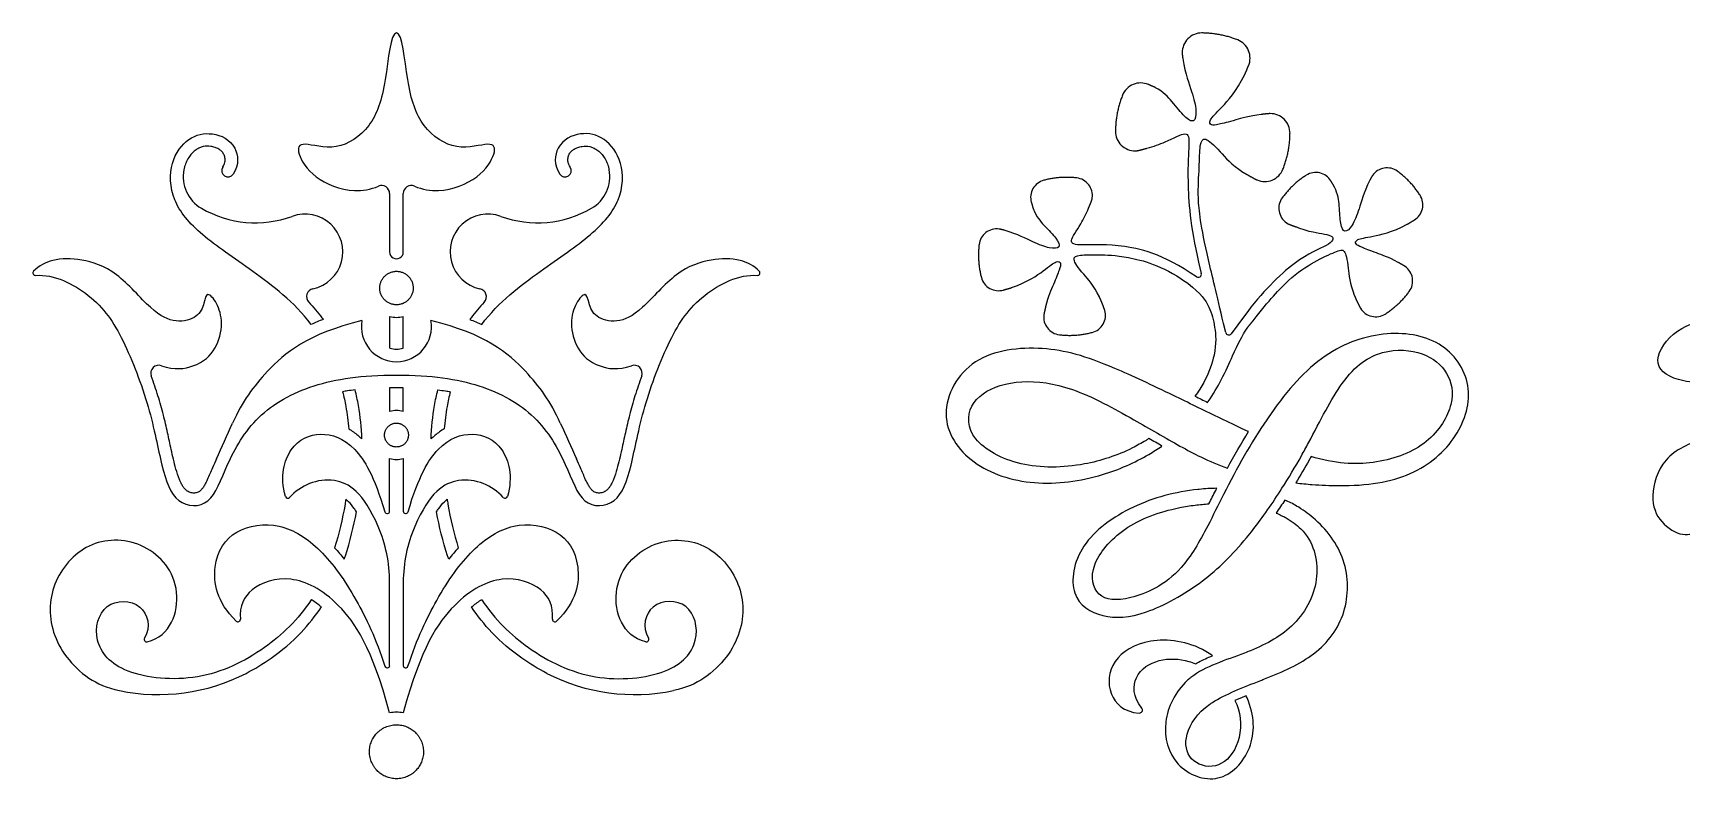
# Model space of a CAD drawing. Extents: x -103 to 101, y -110 to 99.
# Drawn here: x -103.14 to -60.42, y 4.2 to 23.59 of the extents above; entities that cross this region are included whole.
import ezdxf

# ---------------------------------------------------------------- set-up
doc = ezdxf.new("R2010")
doc.units = 0
doc.header["$MEASUREMENT"] = 0
doc.layers.add('LAYER_03', color=5, linetype='CONTINUOUS')

msp = doc.modelspace()

# ---------------------------------------------------------------- linework, layer by layer
at = {"layer": 'LAYER_03'}
for p, q in [((-93.897, 19.431), (-93.897, 17.917)), ((-93.544, 17.917), (-93.544, 19.431)), ((-72.928, 17.652), (-72.858, 17.357)), ((-72.979, 17.271), (-73.144, 17.378)), ((-93.897, 16.242), (-93.897, 15.424)), ((-93.544, 15.424), (-93.544, 16.242)), ((-71.739, 16.264), (-72.084, 15.797)), ((-72.226, 15.826), (-72.282, 16.063)), ((-93.897, 14.396), (-93.897, 13.78)), ((-93.544, 13.78), (-93.544, 14.396)), ((-93.897, 11.197), (-93.897, 12.559)), ((-93.544, 12.559), (-93.544, 11.197)), ((-93.897, 7.193), (-93.897, 9.355)), ((-93.544, 9.355), (-93.544, 7.193))]:
    msp.add_line(p, q, dxfattribs=at)
for centre, radius, start, end in [((-72.844, 23.086), 0.509, 89.6871, 180.7871), ((-72.103, 22.94), 0.509, 337.0008, 68.1009), ((-74.429, 21.789), 0.509, 67.0008, 158.1009), ((-71.068, 20.994), 0.509, 359.6871, 90.7871), ((-74.574, 21.047), 0.509, 179.6871, 270.7871), ((-98.088, 20.023), 0.163, 147.1435, 327.036), ((-89.353, 20.023), 0.163, 212.964, 32.8565), ((-68.044, 19.637), 0.46, 54.0574, 145.1575), ((-98.302, 19.869), 0.947, 168.8812, 239.9819), ((-89.139, 19.869), 0.947, 300.0181, 11.1188), ((-76.822, 19.331), 0.46, 104.8178, 195.9178), ((-76.141, 19.379), 0.46, 352.1315, 83.2316), ((-71.214, 20.252), 0.509, 247.0008, 338.1009), ((-69.891, 19.518), 0.46, 31.3711, 122.4712), ((-94.106, 19.431), 0.208, 360, 113.0517), ((-93.335, 19.431), 0.208, 66.9483, 180), ((-70.389, 19.05), 0.46, 144.0574, 235.1575), ((-67.575, 19.139), 0.46, 301.3711, 32.4712), ((-97.375, 21.474), 2.801, 239.9819, 289.8681), ((-96.09, 17.919), 0.979, 282.0737, 109.8681), ((-91.351, 17.919), 0.979, 70.1319, 257.9263), ((-90.066, 21.474), 2.801, 250.1319, 300.0181), ((-78.162, 18.054), 0.46, 82.1315, 173.2316), ((-93.72, 17.917), 0.177, 179.9999, 0), ((-67.84, 17.164), 0.46, 324.0574, 55.1575), ((-103.081, 17.372), 0.0625, 135.9573, 274.2138), ((-84.36, 17.372), 0.0625, 265.7862, 44.0427), ((-78.114, 17.372), 0.46, 194.8178, 285.9178), ((-72.936, 17.339), 0.0799, 237.1676, 13.3922), ((-95.842, 16.759), 0.208, 102.0737, 222.9812), ((-91.599, 16.759), 0.208, 317.0188, 77.9263), ((-93.72, 16.981), 0.76, 256.5537, 270), ((-93.72, 16.981), 0.76, 270, 283.4463), ((-76.484, 16.227), 0.46, 172.1315, 263.2316), ((-75.802, 16.275), 0.46, 284.8178, 15.9178), ((-68.338, 16.696), 0.46, 211.3711, 302.4712), ((-93.72, 15.979), 0.908, 170.0336, 270), ((-93.72, 15.979), 0.908, 270, 9.9664), ((-72.148, 15.844), 0.0799, 193.2471, 323.5664), ((-93.72, 15.979), 0.583, 252.3529, 270), ((-93.72, 15.979), 0.583, 270, 287.6471), ((-99.881, 14.772), 0.208, 70.6666, 199.9188), ((-87.56, 14.772), 0.208, 340.0812, 109.3334), ((-93.72, 13.17), 0.635, 90, 106.14), ((-93.72, 13.17), 0.635, 73.86, 90), ((-556.497, 221.263), 503.412, 335.50628, 335.62215), ((369.056, 221.263), 503.412, 204.37785, 204.49372), ((-93.72, 13.17), 0.635, 253.86, 270), ((-93.72, 13.17), 0.635, 270, 286.14), ((-96.536, 11.593), 0.0625, 196.1309, 318.3008), ((-90.905, 11.593), 0.0625, 221.6992, 343.8691), ((-93.96, 11.197), 0.0625, 196.7242, 0), ((-93.481, 11.197), 0.0625, 180, 343.2758), ((-97.545, 9.355), 3.648, 0, 23.3526), ((-89.896, 9.355), 3.648, 156.6474, 180), ((-97.829, 8.389), 0.0625, 226.0067, 4.1885), ((-89.612, 8.389), 0.0625, 175.8115, 313.9933), ((-100.197, 7.869), 0.0625, 149.7791, 284.0462), ((-87.244, 7.869), 0.0625, 255.9538, 30.2209), ((-99.896, 11.43), 4.988, 258.348, 297.1559), ((-93.959, 7.194), 0.0625, 197.8488, 359.8125), ((-93.482, 7.194), 0.0625, 180.1875, 342.1512), ((-87.545, 11.43), 4.988, 242.8441, 281.652), ((-93.72, 4.959), 1.026, 90, 99.916), ((-93.72, 4.959), 1.026, 80.084, 90), ((-74.465, 6.043), 0.0799, 266.4737, 38.4263)]:
    msp.add_arc(centre, radius, start, end, dxfattribs=at)
for points, knots in [([(-93.72, 23.594), (-93.879, 23.594), (-93.974, 22.226), (-94.343, 21.119), (-95.283, 20.489), (-96.223, 20.81), (-96.33, 20.524), (-95.913, 19.822), (-94.976, 19.443), (-94.392, 19.535), (-94.187, 19.622)], [160.875443, 160.875443, 160.875443, 160.875443, 161.378309, 161.881174, 162.38404, 162.886906, 163.389771, 163.892637, 164.395503, 164.677708, 164.677708, 164.677708, 164.677708]), ([(-93.254, 19.622), (-93.049, 19.535), (-92.465, 19.443), (-91.528, 19.822), (-91.111, 20.524), (-91.218, 20.81), (-92.158, 20.489), (-93.098, 21.119), (-93.467, 22.226), (-93.562, 23.594), (-93.72, 23.594)], [157.073178, 157.073178, 157.073178, 157.073178, 157.355383, 157.858249, 158.361114, 158.86398, 159.366846, 159.869712, 160.372577, 160.875443, 160.875443, 160.875443, 160.875443]), ([(-73.338, 22.928), (-73.266, 22.512), (-73.086, 22.043), (-72.969, 21.555), (-73.031, 21.242), (-73.284, 21.39), (-73.573, 21.77), (-73.842, 22.067), (-74.045, 22.175)], [693.211714, 693.211714, 693.211714, 693.211714, 693.433339, 693.654964, 693.876589, 694.098214, 694.319839, 694.494344, 694.494344, 694.494344, 694.494344]), ([(-71.307, 21.481), (-71.617, 21.444), (-72.045, 21.309), (-72.441, 21.22), (-72.606, 21.181), (-72.689, 21.31), (-72.371, 21.611), (-71.956, 22.07), (-71.731, 22.519)], [688.821787, 688.821787, 688.821787, 688.821787, 689.004879, 689.229764, 689.454649, 689.679534, 689.90442, 690.129305, 690.129305, 690.129305, 690.129305]), ([(-95.931, 16.037), (-96.373, 16.622), (-97.501, 17.473), (-98.84, 18.365), (-99.59, 19.246), (-99.614, 20.28), (-99.121, 20.914), (-98.504, 21.052), (-97.855, 20.756), (-97.793, 20.178), (-97.951, 19.934)], [186.222931, 186.222931, 186.222931, 186.222931, 186.949974, 187.677017, 188.404059, 189.131102, 189.858145, 190.585188, 191.31223, 191.869503, 191.869503, 191.869503, 191.869503]), ([(-91.51, 16.037), (-91.068, 16.622), (-89.94, 17.473), (-88.601, 18.365), (-87.851, 19.246), (-87.827, 20.28), (-88.32, 20.914), (-88.937, 21.052), (-89.586, 20.756), (-89.648, 20.178), (-89.49, 19.934)], [186.222931, 186.222931, 186.222931, 186.222931, 186.949974, 187.677017, 188.404059, 189.131102, 189.858145, 190.585188, 191.31223, 191.869503, 191.869503, 191.869503, 191.869503]), ([(-74.267, 20.607), (-74.096, 20.653), (-73.691, 20.794), (-73.199, 21.089), (-73.159, 20.76), (-73.238, 19.935), (-73.149, 18.58), (-72.928, 17.652)], [697.576753, 697.576753, 697.576753, 697.576753, 697.826973, 698.217767, 698.608561, 698.999354, 699.390148, 699.390148, 699.390148, 699.390148]), ([(-98.225, 20.111), (-98.223, 20.114), (-98.197, 20.156), (-98.162, 20.236), (-98.162, 20.356), (-98.195, 20.453), (-98.251, 20.532), (-98.33, 20.59), (-98.425, 20.631), (-98.561, 20.663), (-98.7, 20.661), (-98.827, 20.618), (-98.956, 20.543), (-99.108, 20.388), (-99.197, 20.198), (-99.226, 20.077), (-99.232, 20.051)], [192.1148777, 192.1148777, 192.1148777, 192.1148777, 192.1200931, 192.1855409, 192.2387855, 192.2885705, 192.3324728, 192.377064, 192.4274226, 192.4811241, 192.5777041, 192.6233398, 192.6731567, 192.7910913, 192.9319911, 192.9702758, 192.9702758, 192.9702758, 192.9702758]), ([(-89.216, 20.111), (-89.218, 20.114), (-89.244, 20.156), (-89.279, 20.236), (-89.279, 20.356), (-89.246, 20.453), (-89.19, 20.532), (-89.111, 20.59), (-89.016, 20.631), (-88.88, 20.663), (-88.741, 20.661), (-88.614, 20.618), (-88.485, 20.543), (-88.333, 20.388), (-88.244, 20.198), (-88.215, 20.077), (-88.209, 20.051)], [192.1148777, 192.1148777, 192.1148777, 192.1148777, 192.1200931, 192.1855409, 192.2387855, 192.2885705, 192.3324727, 192.377064, 192.4274226, 192.4811241, 192.5777041, 192.6233398, 192.6731567, 192.7910913, 192.9319911, 192.9702758, 192.9702758, 192.9702758, 192.9702758]), ([(-72.282, 16.063), (-72.459, 16.813), (-72.861, 18.461), (-72.964, 19.365), (-72.903, 20.121), (-72.906, 20.734), (-72.784, 20.926), (-72.456, 20.623), (-72.078, 20.182), (-71.781, 19.988)], [683.603401, 683.603401, 683.603401, 683.603401, 683.753868, 684.099751, 684.445634, 684.791518, 685.137401, 685.483284, 685.739378, 685.739378, 685.739378, 685.739378]), ([(-68.49, 19.781), (-68.656, 19.437), (-68.77, 18.998), (-68.942, 18.577), (-69.152, 18.38), (-69.26, 18.622), (-69.272, 19.054), (-69.314, 19.414), (-69.406, 19.6)], [677.228986, 677.228986, 677.228986, 677.228986, 677.450611, 677.672236, 677.893861, 678.115486, 678.337111, 678.511616, 678.511616, 678.511616, 678.511616]), ([(-77.212, 19.03), (-77.137, 18.836), (-76.901, 18.561), (-76.592, 18.26), (-76.487, 18.016), (-76.775, 17.995), (-77.2, 18.154), (-77.601, 18.368), (-77.966, 18.479)], [704.435744, 704.435744, 704.435744, 704.435744, 704.610249, 704.831874, 705.053499, 705.275124, 705.496749, 705.718374, 705.718374, 705.718374, 705.718374]), ([(-73.144, 17.378), (-73.997, 17.928), (-75.152, 18.14), (-76.04, 18.076), (-76.331, 18.15), (-76.012, 18.558), (-75.84, 18.905), (-75.78, 19.054)], [699.53994, 699.53994, 699.53994, 699.53994, 699.930734, 700.321527, 700.712321, 701.103115, 701.353335, 701.353335, 701.353335, 701.353335]), ([(-70.395, 18.564), (-70.245, 18.508), (-69.873, 18.398), (-69.356, 18.356), (-69.5, 18.093), (-70.363, 17.793), (-71.292, 16.869), (-71.739, 16.264)], [681.594025, 681.594025, 681.594025, 681.594025, 681.844245, 682.235039, 682.625833, 683.016626, 683.40742, 683.40742, 683.40742, 683.40742]), ([(-67.759, 17.647), (-68.007, 17.783), (-68.392, 17.91), (-68.731, 18.053), (-68.872, 18.111), (-68.865, 18.25), (-68.473, 18.303), (-67.926, 18.422), (-67.524, 18.633)], [672.839059, 672.839059, 672.839059, 672.839059, 673.022151, 673.247036, 673.471921, 673.696806, 673.921692, 674.146577, 674.146577, 674.146577, 674.146577]), ([(-71.516, 16.135), (-71.096, 16.669), (-70.574, 17.242), (-69.926, 17.687), (-69.328, 17.941), (-69.137, 18.017), (-69.056, 17.622), (-69.01, 17.099), (-68.894, 16.8)], [721.265401, 721.265401, 721.265401, 721.265401, 721.611284, 721.957167, 722.303051, 722.648934, 722.994817, 723.250911, 723.250911, 723.250911, 723.250911]), ([(-99.812, 14.968), (-99.467, 14.847), (-98.832, 14.946), (-98.373, 15.386), (-98.2, 16.087), (-98.369, 16.624), (-98.643, 16.908), (-98.695, 16.603), (-98.847, 16.211), (-99.428, 16.055), (-100.043, 16.342), (-100.981, 17.465), (-101.912, 17.751), (-102.587, 17.76), (-102.987, 17.559), (-103.125, 17.415)], [671.049684, 671.049684, 671.049684, 671.049684, 671.302665, 671.658191, 672.013717, 672.369243, 672.724769, 673.080295, 673.435821, 673.791347, 674.146873, 674.502399, 674.857925, 675.213451, 675.493819, 675.493819, 675.493819, 675.493819]), ([(-84.316, 17.415), (-84.454, 17.559), (-84.854, 17.76), (-85.529, 17.751), (-86.46, 17.465), (-87.398, 16.342), (-88.013, 16.055), (-88.594, 16.211), (-88.746, 16.603), (-88.798, 16.908), (-89.072, 16.624), (-89.241, 16.087), (-89.068, 15.386), (-88.609, 14.946), (-87.974, 14.847), (-87.629, 14.968)], [655.01166, 655.01166, 655.01166, 655.01166, 655.292028, 655.647554, 656.00308, 656.358606, 656.714132, 657.069658, 657.425184, 657.78071, 658.136236, 658.491762, 658.847288, 659.202814, 659.455795, 659.455795, 659.455795, 659.455795]), ([(-77.778, 16.991), (-77.35, 17.144), (-76.892, 17.465), (-76.586, 17.717), (-76.48, 17.628), (-76.533, 17.484), (-76.657, 17.139), (-76.826, 16.769), (-76.894, 16.495)], [708.800783, 708.800783, 708.800783, 708.800783, 709.025668, 709.250553, 709.475439, 709.700324, 709.925209, 710.108301, 710.108301, 710.108301, 710.108301]), ([(-75.501, 16.754), (-75.642, 17.043), (-75.996, 17.431), (-76.231, 17.759), (-76.046, 17.847), (-75.541, 17.848), (-74.879, 17.83), (-73.892, 17.577), (-73.267, 17.146)], [713.19071, 713.19071, 713.19071, 713.19071, 713.446804, 713.792687, 714.13857, 714.484454, 714.830337, 715.17622, 715.17622, 715.17622, 715.17622]), ([(-58.965, 12.4), (-58.985, 12.325), (-59.116, 11.766), (-59.125, 10.714), (-58.21, 9.864), (-57.164, 10.204), (-56.891, 11.34), (-56.981, 12.648), (-57.766, 13.681), (-59.179, 14.476), (-60.63, 14.528), (-61.231, 15.05), (-60.578, 15.978), (-59.532, 16.226), (-58.565, 16.997), (-58.303, 17.454), (-58.526, 17.925), (-58.983, 17.847), (-59.179, 17.611)], [169.911699, 169.911699, 169.911699, 169.911699, 170.015674, 170.683137, 171.350601, 172.018064, 172.685527, 173.352991, 174.020454, 174.687917, 175.35538, 176.022844, 176.690307, 177.35777, 178.025234, 178.692697, 179.36016, 180.027623, 180.027623, 180.027623, 180.027623]), ([(-103.076, 17.31), (-102.595, 17.345), (-101.522, 16.796), (-100.806, 15.735), (-100.083, 13.847), (-99.814, 12.294), (-99.46, 11.317), (-98.504, 11.279), (-98.168, 12.366), (-97.402, 13.713), (-95.942, 14.536), (-94.632, 14.723), (-93.72, 14.723)], [675.56621, 675.56621, 675.56621, 675.56621, 676.224388, 676.952616, 677.680845, 678.409073, 679.137301, 679.86553, 680.593758, 681.321986, 682.050215, 682.778443, 682.778443, 682.778443, 682.778443]), ([(-93.72, 14.723), (-92.809, 14.723), (-91.499, 14.536), (-90.039, 13.713), (-89.273, 12.366), (-88.937, 11.279), (-87.981, 11.317), (-87.627, 12.294), (-87.358, 13.847), (-86.635, 15.735), (-85.919, 16.796), (-84.846, 17.345), (-84.365, 17.31)], [682.778443, 682.778443, 682.778443, 682.778443, 683.506671, 684.2349, 684.963128, 685.691356, 686.419585, 687.147813, 687.876041, 688.60427, 689.332498, 689.990676, 689.990676, 689.990676, 689.990676]), ([(-73.202, 17.099), (-72.871, 16.84), (-72.618, 16.482), (-72.504, 15.989), (-72.451, 15.4), (-72.655, 14.792), (-72.797, 14.531)], [716.17622, 716.17622, 716.17622, 716.17622, 716.837849, 717.499477, 718.161106, 718.609629, 718.609629, 718.609629, 718.609629]), ([(-95.994, 16.616), (-95.873, 16.487), (-95.748, 16.338), (-95.633, 16.181), (-95.622, 16.167)], [185.7816837, 185.7816837, 185.7816837, 185.7816837, 186.0363702, 186.0620422, 186.0620422, 186.0620422, 186.0620422]), ([(-91.447, 16.616), (-91.568, 16.487), (-91.693, 16.338), (-91.808, 16.181), (-91.819, 16.167)], [185.7816837, 185.7816837, 185.7816837, 185.7816837, 186.0363702, 186.0620422, 186.0620422, 186.0620422, 186.0620422]), ([(-94.615, 16.136), (-96.033, 15.793), (-97.119, 14.862), (-97.708, 14.053), (-97.968, 13.478)], [666.013281, 666.013281, 666.013281, 666.013281, 667.198079, 668.204448, 668.204448, 668.204448, 668.204448]), ([(-89.473, 13.478), (-89.733, 14.053), (-90.322, 14.862), (-91.408, 15.793), (-92.826, 16.136)], [662.301032, 662.301032, 662.301032, 662.301032, 663.3074, 664.492199, 664.492199, 664.492199, 664.492199]), ([(-72.341, 14.599), (-72.222, 14.828), (-71.958, 15.433), (-71.804, 15.743), (-71.669, 15.941)], [719.261784, 719.261784, 719.261784, 719.261784, 719.620797, 720.265401, 720.265401, 720.265401, 720.265401]), ([(-69.985, 11.888), (-69.749, 11.87), (-68.742, 11.826), (-67.339, 12.044), (-66.14, 13.09), (-65.748, 14.485), (-66.576, 15.684), (-68.124, 15.924), (-69.793, 15.319), (-70.722, 14.214), (-71.151, 13.584), (-71.162, 13.568)], [251.464977, 251.464977, 251.464977, 251.464977, 251.663054, 252.324682, 252.986311, 253.64794, 254.309568, 254.971197, 255.632826, 256.294454, 256.311921, 256.311921, 256.311921, 256.311921]), ([(-73.581, 14.195), (-74.125, 14.458), (-75.557, 15.135), (-76.911, 15.52), (-78.893, 15.306), (-79.768, 13.663), (-78.875, 12.342), (-77.215, 11.806), (-75.532, 12.035), (-74.588, 12.453), (-74.217, 12.67)], [129.531477, 129.531477, 129.531477, 129.531477, 129.909112, 130.553716, 131.19832, 131.842924, 132.487528, 133.132132, 133.776736, 134.257405, 134.257405, 134.257405, 134.257405]), ([(-70.081, 12.966), (-69.769, 13.548), (-69.155, 14.789), (-68.175, 15.437), (-67.048, 15.347), (-66.433, 14.812), (-66.246, 14.02), (-66.909, 12.905), (-68.257, 12.387), (-69.283, 12.411), (-69.906, 12.581)], [266.838879, 266.838879, 266.838879, 266.838879, 267.379677, 268.024281, 268.668885, 269.313489, 269.958093, 270.602697, 271.247301, 271.856305, 271.856305, 271.856305, 271.856305]), ([(-98.389, 12.551), (-98.425, 12.474), (-98.503, 12.294), (-98.595, 12.07), (-98.679, 11.898), (-98.734, 11.808), (-98.784, 11.743), (-98.846, 11.69), (-98.936, 11.662), (-99.042, 11.669), (-99.133, 11.707), (-99.198, 11.762), (-99.247, 11.823), (-99.299, 11.909), (-99.369, 12.064), (-99.463, 12.364), (-99.554, 12.77), (-99.654, 13.239), (-99.763, 13.704), (-99.901, 14.193), (-100.013, 14.525), (-100.077, 14.701)], [668.692959, 668.692959, 668.692959, 668.692959, 668.815215, 668.975993, 669.042286, 669.091399, 669.127504, 669.160649, 669.207597, 669.259595, 669.31333, 669.346841, 669.381673, 669.425351, 669.491669, 669.627573, 669.878063, 670.09127, 670.318997, 670.566774, 670.824096, 670.824096, 670.824096, 670.824096]), ([(-87.364, 14.701), (-87.428, 14.525), (-87.54, 14.193), (-87.678, 13.704), (-87.787, 13.239), (-87.887, 12.77), (-87.978, 12.364), (-88.072, 12.064), (-88.142, 11.909), (-88.194, 11.823), (-88.243, 11.762), (-88.308, 11.707), (-88.399, 11.669), (-88.505, 11.662), (-88.595, 11.69), (-88.657, 11.743), (-88.707, 11.808), (-88.762, 11.898), (-88.846, 12.07), (-88.938, 12.294), (-89.016, 12.474), (-89.052, 12.551)], [659.681383, 659.681383, 659.681383, 659.681383, 659.938706, 660.186483, 660.414209, 660.627416, 660.877906, 661.01381, 661.080128, 661.123806, 661.158639, 661.192149, 661.245884, 661.297882, 661.34483, 661.377975, 661.41408, 661.463193, 661.529486, 661.690264, 661.81252, 661.81252, 661.81252, 661.81252]), ([(-74.646, 12.835), (-75.041, 12.637), (-76.004, 12.321), (-77.6, 12.301), (-78.919, 13.036), (-78.941, 13.988), (-78.14, 14.529), (-76.908, 14.615), (-75.799, 14.234), (-74.876, 13.721), (-74.605, 13.567)], [134.758228, 134.758228, 134.758228, 134.758228, 135.265429, 135.927058, 136.588686, 137.250315, 137.911944, 138.573572, 139.235201, 139.501362, 139.501362, 139.501362, 139.501362]), ([(-72.695, 14.018), (-72.69, 14.026), (-72.551, 14.218), (-72.436, 14.416), (-72.341, 14.599)], [718.9640844, 718.9640844, 718.9640844, 718.9640844, 718.9761931, 719.2617839, 719.2617839, 719.2617839, 719.2617839]), ([(-94.792, 14.341), (-94.859, 14.333), (-94.967, 14.319), (-95.074, 14.301), (-95.116, 14.293)], [19.5385873, 19.5385873, 19.5385873, 19.5385873, 19.6353635, 19.6956789, 19.6956789, 19.6956789, 19.6956789]), ([(-95.116, 14.293), (-95.084, 14.168), (-95.016, 13.852), (-94.974, 13.526), (-94.958, 13.33)], [19.6956789, 19.6956789, 19.6956789, 19.6956789, 19.8124252, 19.9828435, 19.9828435, 19.9828435, 19.9828435]), ([(-94.616, 13.07), (-94.628, 13.361), (-94.671, 13.788), (-94.759, 14.207), (-94.792, 14.341)], [18.9216062, 18.9216062, 18.9216062, 18.9216062, 19.3402952, 19.5385873, 19.5385873, 19.5385873, 19.5385873]), ([(-92.825, 13.07), (-92.813, 13.361), (-92.77, 13.788), (-92.682, 14.207), (-92.649, 14.341)], [18.9216062, 18.9216062, 18.9216062, 18.9216062, 19.3402952, 19.5385873, 19.5385873, 19.5385873, 19.5385873]), ([(-92.649, 14.341), (-92.582, 14.333), (-92.474, 14.319), (-92.367, 14.301), (-92.325, 14.293)], [19.5385873, 19.5385873, 19.5385873, 19.5385873, 19.6353635, 19.6956789, 19.6956789, 19.6956789, 19.6956789]), ([(-92.325, 14.293), (-92.357, 14.168), (-92.425, 13.852), (-92.467, 13.526), (-92.483, 13.33)], [18.427447, 18.427447, 18.427447, 18.427447, 18.5441933, 18.7146116, 18.7146116, 18.7146116, 18.7146116]), ([(-71.85, 13.359), (-72.037, 13.447), (-72.599, 13.716), (-73.196, 14.008), (-73.581, 14.195)], [140.8807039, 140.8807039, 140.8807039, 140.8807039, 141.01935, 141.2863191, 141.2863191, 141.2863191, 141.2863191]), ([(-94.958, 13.33), (-94.916, 13.306), (-94.794, 13.229), (-94.684, 13.136), (-94.616, 13.07)], [19.9828435, 19.9828435, 19.9828435, 19.9828435, 20.0528079, 20.1898381, 20.1898381, 20.1898381, 20.1898381]), ([(-92.483, 13.33), (-92.525, 13.306), (-92.647, 13.229), (-92.757, 13.136), (-92.825, 13.07)], [18.7146116, 18.7146116, 18.7146116, 18.7146116, 18.784576, 18.9216062, 18.9216062, 18.9216062, 18.9216062]), ([(-74.605, 13.567), (-74.202, 13.337), (-73.577, 12.969), (-73.046, 12.688), (-72.871, 12.603)], [139.5013617, 139.5013617, 139.5013617, 139.5013617, 139.8968295, 140.0951123, 140.0951123, 140.0951123, 140.0951123]), ([(-71.162, 13.568), (-71.568, 12.97), (-72.086, 12.045), (-72.555, 11.079), (-72.692, 10.816)], [256.3119211, 256.3119211, 256.3119211, 256.3119211, 256.9560828, 257.2145446, 257.2145446, 257.2145446, 257.2145446]), ([(-96.596, 11.576), (-96.748, 12.102), (-96.511, 12.96), (-95.699, 13.297), (-94.829, 13.012), (-94.298, 12.106), (-94.02, 11.179)], [577.169532, 577.169532, 577.169532, 577.169532, 577.825484, 578.527109, 579.228735, 579.842016, 579.842016, 579.842016, 579.842016]), ([(-93.421, 11.179), (-93.143, 12.106), (-92.612, 13.012), (-91.742, 13.297), (-90.93, 12.96), (-90.693, 12.102), (-90.845, 11.576)], [581.403808, 581.403808, 581.403808, 581.403808, 582.017089, 582.718714, 583.420339, 584.076291, 584.076291, 584.076291, 584.076291]), ([(-74.216, 13.08), (-74.241, 13.064), (-74.382, 12.975), (-74.526, 12.895), (-74.646, 12.835)], [134.5702197, 134.5702197, 134.5702197, 134.5702197, 134.6038005, 134.7582277, 134.7582277, 134.7582277, 134.7582277]), ([(-70.767, 11.789), (-70.593, 12.061), (-70.358, 12.454), (-70.141, 12.854), (-70.081, 12.966)], [266.4684649, 266.4684649, 266.4684649, 266.4684649, 266.7350727, 266.8388793, 266.8388793, 266.8388793, 266.8388793]), ([(-59.171, 13.079), (-59.385, 13.096), (-60.033, 13.063), (-60.94, 12.609), (-61.252, 11.529), (-60.982, 10.88), (-60.358, 10.5), (-59.906, 10.697), (-59.754, 10.943), (-59.71, 11.146)], [120.854153, 120.854153, 120.854153, 120.854153, 121.212938, 121.961772, 122.710606, 123.45944, 124.208274, 124.957108, 125.645511, 125.645511, 125.645511, 125.645511]), ([(-94.196, 10.801), (-94.577, 11.685), (-95.384, 12.22), (-96.213, 11.862), (-96.489, 11.552)], [575.312184, 575.312184, 575.312184, 575.312184, 576.144518, 577.105564, 577.105564, 577.105564, 577.105564]), ([(-90.952, 11.552), (-91.228, 11.862), (-92.057, 12.22), (-92.864, 11.685), (-93.245, 10.801)], [584.140259, 584.140259, 584.140259, 584.140259, 585.101305, 585.933639, 585.933639, 585.933639, 585.933639]), ([(-72.946, 11.759), (-73.526, 11.698), (-74.674, 11.396), (-76.103, 10.353), (-76.318, 8.928), (-75.439, 8.393), (-74.371, 8.451), (-72.834, 9.287), (-72.052, 10.061), (-71.685, 10.508)], [261.589982, 261.589982, 261.589982, 261.589982, 262.222845, 262.867449, 263.512053, 264.156657, 264.801261, 265.445865, 266.005463, 266.005463, 266.005463, 266.005463]), ([(-72.457, 11.789), (-72.609, 11.786), (-72.773, 11.777), (-72.936, 11.76), (-72.946, 11.759)], [261.4122134, 261.4122134, 261.4122134, 261.4122134, 261.578241, 261.5899821, 261.5899821, 261.5899821, 261.5899821]), ([(-71.685, 10.508), (-71.629, 10.576), (-71.324, 10.957), (-71.013, 11.403), (-70.767, 11.789)], [266.0054626, 266.0054626, 266.0054626, 266.0054626, 266.0904688, 266.4684649, 266.4684649, 266.4684649, 266.4684649]), ([(-95.033, 11.509), (-95.039, 11.466), (-95.109, 11.031), (-95.209, 10.606), (-95.323, 10.245)], [21.1162524, 21.1162524, 21.1162524, 21.1162524, 21.1532175, 21.4917821, 21.4917821, 21.4917821, 21.4917821]), ([(-95.076, 9.952), (-95.066, 9.981), (-94.93, 10.382), (-94.828, 10.794), (-94.758, 11.179)], [20.3001808, 20.3001808, 20.3001808, 20.3001808, 20.345392, 20.9093985, 20.9093985, 20.9093985, 20.9093985]), ([(-94.758, 11.179), (-94.777, 11.209), (-94.839, 11.301), (-94.929, 11.413), (-95.008, 11.488), (-95.033, 11.509)], [20.9093985, 20.9093985, 20.9093985, 20.9093985, 20.9601211, 21.069446, 21.1162524, 21.1162524, 21.1162524, 21.1162524]), ([(-92.683, 11.179), (-92.664, 11.209), (-92.602, 11.301), (-92.512, 11.413), (-92.433, 11.488), (-92.408, 11.509)], [20.9093985, 20.9093985, 20.9093985, 20.9093985, 20.9601211, 21.069446, 21.1162524, 21.1162524, 21.1162524, 21.1162524]), ([(-92.365, 9.952), (-92.375, 9.981), (-92.511, 10.382), (-92.613, 10.794), (-92.683, 11.179)], [20.3001808, 20.3001808, 20.3001808, 20.3001808, 20.345392, 20.9093985, 20.9093985, 20.9093985, 20.9093985]), ([(-92.408, 11.509), (-92.402, 11.466), (-92.332, 11.031), (-92.232, 10.606), (-92.118, 10.245)], [19.7405912, 19.7405912, 19.7405912, 19.7405912, 19.7775564, 20.1161209, 20.1161209, 20.1161209, 20.1161209]), ([(-72.692, 10.816), (-72.906, 10.404), (-73.487, 9.402), (-74.795, 8.833), (-75.613, 8.92), (-75.798, 9.77), (-74.928, 10.811), (-73.853, 11.222), (-73.153, 11.336), (-73.016, 11.353)], [257.214545, 257.214545, 257.214545, 257.214545, 257.617711, 258.27934, 258.940969, 259.602597, 260.264226, 260.925854, 261.083622, 261.083622, 261.083622, 261.083622]), ([(-71.217, 6.847), (-70.756, 7.032), (-69.816, 7.443), (-69.034, 8.526), (-69.035, 9.976), (-69.724, 10.874), (-70.235, 11.241), (-70.387, 11.33)], [159.916596, 159.916596, 159.916596, 159.916596, 160.520119, 161.164723, 161.809327, 162.453931, 162.699907, 162.699907, 162.699907, 162.699907]), ([(-97.872, 8.344), (-98.39, 8.845), (-98.551, 9.898), (-97.963, 10.774), (-96.731, 10.948), (-95.674, 10.265), (-94.809, 9.057), (-94.252, 7.899), (-94.019, 7.174)], [569.08834, 569.08834, 569.08834, 569.08834, 569.793646, 570.553032, 571.312419, 572.071805, 572.831192, 573.476576, 573.476576, 573.476576, 573.476576]), ([(-93.422, 7.174), (-93.189, 7.899), (-92.632, 9.057), (-91.767, 10.265), (-90.71, 10.948), (-89.478, 10.774), (-88.89, 9.898), (-89.051, 8.845), (-89.569, 8.344)], [557.990733, 557.990733, 557.990733, 557.990733, 558.636117, 559.395503, 560.15489, 560.914276, 561.673663, 562.378969, 562.378969, 562.378969, 562.378969]), ([(-70.658, 11.021), (-70.514, 10.939), (-69.999, 10.559), (-69.694, 9.509), (-70.325, 8.205), (-71.154, 7.756), (-71.582, 7.58)], [149.52912, 149.52912, 149.52912, 149.52912, 149.747967, 150.409596, 151.071225, 151.661824, 151.661824, 151.661824, 151.661824]), ([(-100.182, 7.808), (-99.572, 7.96), (-99.146, 9.255), (-100.191, 10.464), (-101.692, 10.514), (-102.692, 9.433), (-102.779, 8.046), (-102.004, 6.978), (-101.234, 6.613), (-100.904, 6.545)], [225.519935, 225.519935, 225.519935, 225.519935, 226.340641, 227.227414, 228.114187, 229.00096, 229.887732, 230.774505, 231.185639, 231.185639, 231.185639, 231.185639]), ([(-87.259, 7.808), (-87.869, 7.96), (-88.295, 9.255), (-87.25, 10.464), (-85.749, 10.514), (-84.749, 9.433), (-84.662, 8.046), (-85.437, 6.978), (-86.207, 6.613), (-86.537, 6.545)], [225.519935, 225.519935, 225.519935, 225.519935, 226.340641, 227.227414, 228.114187, 229.00096, 229.887732, 230.774505, 231.185639, 231.185639, 231.185639, 231.185639]), ([(-93.897, 5.97), (-94.359, 7.667), (-95.229, 8.966), (-96.487, 9.595), (-97.537, 9.249), (-97.792, 8.743), (-97.766, 8.394)], [565.791787, 565.791787, 565.791787, 565.791787, 566.624937, 567.458087, 568.291238, 569.015988, 569.015988, 569.015988, 569.015988]), ([(-89.675, 8.394), (-89.649, 8.743), (-89.904, 9.249), (-90.954, 9.595), (-92.212, 8.966), (-93.082, 7.667), (-93.544, 5.97)], [562.451321, 562.451321, 562.451321, 562.451321, 563.176071, 564.009221, 564.842371, 565.675521, 565.675521, 565.675521, 565.675521]), ([(-95.932, 8.902), (-96.269, 8.382), (-97.149, 7.548), (-98.82, 6.727), (-100.894, 6.937), (-101.636, 7.821), (-101.361, 8.898), (-100.271, 8.914), (-100.076, 8.2), (-100.251, 7.9)], [234.225686, 234.225686, 234.225686, 234.225686, 234.869358, 235.596253, 236.323148, 237.050043, 237.776938, 238.503832, 239.144147, 239.144147, 239.144147, 239.144147]), ([(-97.62, 6.992), (-97.394, 7.107), (-96.886, 7.421), (-96.21, 7.986), (-95.822, 8.478), (-95.668, 8.713)], [232.806739, 232.806739, 232.806739, 232.806739, 233.171831, 233.664375, 234.069317, 234.069317, 234.069317, 234.069317]), ([(-95.668, 8.713), (-95.744, 8.776), (-95.832, 8.841), (-95.924, 8.898), (-95.932, 8.902)], [234.0693174, 234.0693174, 234.0693174, 234.0693174, 234.2120885, 234.2256863, 234.2256863, 234.2256863, 234.2256863]), ([(-91.773, 8.713), (-91.697, 8.776), (-91.609, 8.841), (-91.517, 8.898), (-91.509, 8.902)], [234.0693174, 234.0693174, 234.0693174, 234.0693174, 234.2120885, 234.2256863, 234.2256863, 234.2256863, 234.2256863]), ([(-89.821, 6.992), (-90.047, 7.107), (-90.555, 7.421), (-91.231, 7.986), (-91.619, 8.478), (-91.773, 8.713)], [232.806739, 232.806739, 232.806739, 232.806739, 233.171831, 233.664375, 234.069317, 234.069317, 234.069317, 234.069317]), ([(-91.509, 8.902), (-91.172, 8.382), (-90.292, 7.548), (-88.621, 6.727), (-86.547, 6.937), (-85.805, 7.821), (-86.08, 8.898), (-87.17, 8.914), (-87.365, 8.2), (-87.19, 7.9)], [234.225686, 234.225686, 234.225686, 234.225686, 234.869358, 235.596253, 236.323148, 237.050043, 237.776938, 238.503832, 239.144147, 239.144147, 239.144147, 239.144147]), ([(-72.568, 7.45), (-72.625, 7.491), (-73.141, 7.823), (-74.28, 7.959), (-75.231, 7.35), (-75.327, 6.463), (-74.879, 5.988), (-74.47, 5.963)], [71.624084, 71.624084, 71.624084, 71.624084, 71.708072, 72.369701, 73.03133, 73.692958, 74.273332, 74.273332, 74.273332, 74.273332]), ([(-74.403, 6.093), (-74.638, 6.389), (-74.629, 6.993), (-73.968, 7.4), (-73.364, 7.369), (-73.065, 7.264), (-73.007, 7.239)], [74.353937, 74.353937, 74.353937, 74.353937, 74.917779, 75.562383, 76.206987, 76.363759, 76.363759, 76.363759, 76.363759]), ([(-71.582, 7.58), (-71.634, 7.559), (-72.17, 7.346), (-72.796, 7.167), (-73.186, 6.837), (-73.214, 6.812)], [151.6618236, 151.6618236, 151.6618236, 151.6618236, 151.7328531, 152.3944817, 152.4467949, 152.4467949, 152.4467949, 152.4467949]), ([(-73.007, 7.239), (-72.982, 7.254), (-72.839, 7.333), (-72.691, 7.4), (-72.568, 7.45)], [76.3637593, 76.3637593, 76.3637593, 76.3637593, 76.402916, 76.577562, 76.577562, 76.577562, 76.577562]), ([(-72.57, 6.237), (-72.236, 6.452), (-71.742, 6.638), (-71.249, 6.835), (-71.217, 6.847)], [159.271123, 159.271123, 159.271123, 159.271123, 159.8755153, 159.9165964, 159.9165964, 159.9165964, 159.9165964]), ([(-73.214, 6.812), (-73.536, 6.521), (-73.935, 5.685), (-73.603, 4.522), (-72.376, 4.039), (-71.454, 4.999), (-71.47, 5.913), (-71.689, 6.392), (-71.697, 6.41)], [152.446795, 152.446795, 152.446795, 152.446795, 153.05611, 153.717739, 154.379368, 155.040996, 155.702625, 155.727774, 155.727774, 155.727774, 155.727774]), ([(-71.697, 6.41), (-71.711, 6.404), (-71.808, 6.364), (-71.905, 6.323), (-71.988, 6.286)], [155.7277741, 155.7277741, 155.7277741, 155.7277741, 155.7468265, 155.8663645, 155.8663645, 155.8663645, 155.8663645]), ([(-71.988, 6.286), (-71.954, 6.218), (-71.79, 5.832), (-71.868, 5.021), (-72.471, 4.463), (-73.212, 4.703), (-73.334, 5.389), (-72.96, 5.977), (-72.592, 6.223), (-72.57, 6.237)], [155.866365, 155.866365, 155.866365, 155.866365, 156.007892, 156.652495, 157.297099, 157.941703, 158.586307, 159.230911, 159.271123, 159.271123, 159.271123, 159.271123])]:
    msp.add_open_spline(points, degree=3, knots=knots, dxfattribs=at)
for points, weights in [([(-71.913, 23.412), (-72.36, 23.592), (-72.842, 23.594)], [0.999999966259, 0.982309804061, 0.999999957905]), ([(-74.9, 21.979), (-75.08, 21.532), (-75.083, 21.05)], [0.999999966259, 0.982309804061, 0.999999957905]), ([(-70.742, 20.063), (-70.562, 20.51), (-70.56, 20.991)], [0.999999966259, 0.982309804061, 0.999999957905]), ([(-76.086, 19.835), (-76.519, 19.887), (-76.94, 19.775)], [0.99999994947, 0.982309795626, 0.999999991565]), ([(-70.138, 19.906), (-70.505, 19.672), (-70.761, 19.32)], [0.999999983129, 0.982309812497, 0.999999924164]), ([(-67.188, 19.386), (-67.421, 19.753), (-67.774, 20.009)], [0.999999974694, 0.982309804061, 0.99999994947]), ([(-78.619, 18.108), (-78.67, 17.676), (-78.559, 17.255)], [0.99999994947, 0.982309795626, 0.999999991565]), ([(-68.091, 16.308), (-67.724, 16.541), (-67.468, 16.894)], [0.999999991565, 0.982309795626, 0.99999994947]), ([(-76.538, 15.771), (-76.105, 15.719), (-75.684, 15.831)], [0.99999994947, 0.982309799844, 0.999999983129])]:
    msp.add_rational_spline(points, weights, degree=2, dxfattribs=at)
for points, degree in [([(-73.353, 23.079), (-73.353, 23.054), (-73.351, 23.03), (-73.347, 22.976), (-73.343, 22.952), (-73.338, 22.928)], 5), ([(-71.731, 22.519), (-71.713, 22.554), (-71.696, 22.588), (-71.668, 22.671), (-71.65, 22.706), (-71.635, 22.742)], 5), ([(-74.045, 22.175), (-74.074, 22.19), (-74.103, 22.205), (-74.171, 22.229), (-74.2, 22.245), (-74.23, 22.257)], 5), ([(-71.075, 21.503), (-71.113, 21.502), (-71.15, 21.498), (-71.233, 21.49), (-71.27, 21.485), (-71.307, 21.481)], 5), ([(-74.567, 20.539), (-74.517, 20.54), (-74.467, 20.546), (-74.366, 20.581), (-74.316, 20.594), (-74.267, 20.607)], 5), ([(-71.781, 19.988), (-71.723, 19.951), (-71.665, 19.916), (-71.533, 19.848), (-71.475, 19.811), (-71.413, 19.784)], 5), ([(-69.406, 19.6), (-69.419, 19.626), (-69.433, 19.652), (-69.47, 19.706), (-69.483, 19.732), (-69.498, 19.757)], 5), ([(-68.421, 19.899), (-68.434, 19.881), (-68.445, 19.862), (-68.471, 19.82), (-68.48, 19.801), (-68.49, 19.781)], 5), ([(-75.78, 19.054), (-75.762, 19.097), (-75.745, 19.14), (-75.703, 19.227), (-75.691, 19.271), (-75.685, 19.316)], 5), ([(-77.265, 19.205), (-77.256, 19.176), (-77.246, 19.149), (-77.232, 19.085), (-77.222, 19.057), (-77.212, 19.03)], 5), ([(-77.966, 18.479), (-77.987, 18.486), (-78.008, 18.492), (-78.056, 18.502), (-78.078, 18.506), (-78.099, 18.509)], 5), ([(-70.651, 18.672), (-70.614, 18.647), (-70.574, 18.625), (-70.482, 18.598), (-70.438, 18.581), (-70.395, 18.564)], 5), ([(-67.524, 18.633), (-67.493, 18.65), (-67.462, 18.666), (-67.398, 18.713), (-67.366, 18.728), (-67.336, 18.746)], 5), ([(-67.578, 17.541), (-67.605, 17.561), (-67.635, 17.577), (-67.7, 17.614), (-67.73, 17.631), (-67.759, 17.647)], 5), ([(-73.267, 17.146), (-73.256, 17.139), (-73.246, 17.131), (-73.222, 17.114), (-73.212, 17.107), (-73.202, 17.099)], 5), ([(-77.988, 16.93), (-77.954, 16.94), (-77.922, 16.953), (-77.844, 16.968), (-77.811, 16.98), (-77.778, 16.991)], 5), ([(-75.36, 16.401), (-75.376, 16.46), (-75.403, 16.516), (-75.449, 16.642), (-75.475, 16.699), (-75.501, 16.754)], 5), ([(-68.894, 16.8), (-68.871, 16.742), (-68.847, 16.686), (-68.786, 16.566), (-68.763, 16.509), (-68.731, 16.456)], 5), ([(-76.894, 16.495), (-76.902, 16.463), (-76.91, 16.43), (-76.927, 16.357), (-76.934, 16.324), (-76.939, 16.29)], 5), ([(-95.622, 16.167), (-95.726, 16.127), (-95.829, 16.083), (-95.931, 16.037)], 3), ([(-91.819, 16.167), (-91.715, 16.127), (-91.612, 16.083), (-91.51, 16.037)], 3), ([(-71.669, 15.941), (-71.647, 15.974), (-71.624, 16.006), (-71.565, 16.072), (-71.54, 16.104), (-71.516, 16.135)], 5), ([(-72.797, 14.531), (-72.86, 14.416), (-72.934, 14.297), (-73.022, 14.177)], 3), ([(-93.72, 14.397), (-93.779, 14.397), (-93.838, 14.397), (-93.897, 14.396)], 3), ([(-93.544, 14.396), (-93.603, 14.397), (-93.662, 14.397), (-93.72, 14.397)], 3), ([(-73.022, 14.177), (-72.913, 14.124), (-72.804, 14.071), (-72.695, 14.018)], 3), ([(-72.183, 12.313), (-72.008, 12.636), (-71.826, 12.953), (-71.635, 13.258)], 3), ([(-71.635, 13.258), (-71.706, 13.291), (-71.778, 13.325), (-71.85, 13.359)], 3), ([(-74.217, 12.67), (-74.101, 12.738), (-73.988, 12.81), (-73.878, 12.886)], 3), ([(-73.878, 12.886), (-73.99, 12.949), (-74.103, 13.015), (-74.216, 13.08)], 3), ([(-72.871, 12.603), (-72.643, 12.493), (-72.419, 12.397), (-72.183, 12.313)], 3), ([(-70.065, 12.519), (-70.175, 12.321), (-70.291, 12.122), (-70.41, 11.929)], 3), ([(-70.013, 12.612), (-70.03, 12.581), (-70.047, 12.55), (-70.065, 12.519)], 3), ([(-69.906, 12.581), (-69.942, 12.591), (-69.977, 12.601), (-70.013, 12.612)], 3), ([(-72.659, 11.387), (-72.602, 11.501), (-72.545, 11.617), (-72.486, 11.732)], 3), ([(-72.486, 11.732), (-72.477, 11.751), (-72.467, 11.77), (-72.457, 11.789)], 3), ([(-70.41, 11.929), (-70.268, 11.912), (-70.126, 11.899), (-69.985, 11.888)], 3), ([(-73.016, 11.353), (-72.898, 11.368), (-72.779, 11.379), (-72.659, 11.387)], 3), ([(-70.691, 11.485), (-70.767, 11.37), (-70.843, 11.257), (-70.919, 11.147)], 3), ([(-70.919, 11.147), (-70.828, 11.109), (-70.74, 11.067), (-70.658, 11.021)], 3), ([(-70.387, 11.33), (-70.484, 11.387), (-70.585, 11.439), (-70.691, 11.485)], 3), ([(-95.323, 10.245), (-95.236, 10.15), (-95.154, 10.052), (-95.076, 9.952)], 3), ([(-92.118, 10.245), (-92.205, 10.15), (-92.287, 10.052), (-92.365, 9.952)], 3)]:
    msp.add_open_spline(points, degree=degree, dxfattribs=at)
for points, knots in [([(-93.345, 16.764), (-93.128, 17.14), (-93.504, 17.357), (-93.879, 17.574), (-94.096, 17.198), (-94.313, 16.822), (-93.937, 16.605), (-93.562, 16.388), (-93.345, 16.764)], [0, 0, 0, 0.327039, 0.327039, 0.654077, 0.654077, 0.981116, 0.981116, 1.308155, 1.308155, 1.308155]), ([(-93.517, 12.936), (-93.284, 13.14), (-93.487, 13.373), (-93.69, 13.607), (-93.924, 13.403), (-94.157, 13.2), (-93.954, 12.966), (-93.751, 12.733), (-93.517, 12.936)], [0, 0, 0, 0.2334203, 0.2334203, 0.4668406, 0.4668406, 0.7002608, 0.7002608, 0.9336811, 0.9336811, 0.9336811]), ([(-93.115, 4.608), (-92.764, 5.214), (-93.369, 5.565), (-93.975, 5.916), (-94.326, 5.31), (-94.677, 4.705), (-94.072, 4.354), (-93.466, 4.003), (-93.115, 4.608)], [0, 0, 0, 0.527627, 0.527627, 1.055253, 1.055253, 1.58288, 1.58288, 2.110507, 2.110507, 2.110507])]:
    msp.add_rational_spline(points, [1, 0.707106781187, 1, 0.707106781187, 1, 0.707106781187, 1, 0.707106781187, 1], degree=2, knots=knots, dxfattribs=at)

doc.saveas('drawing.dxf')
